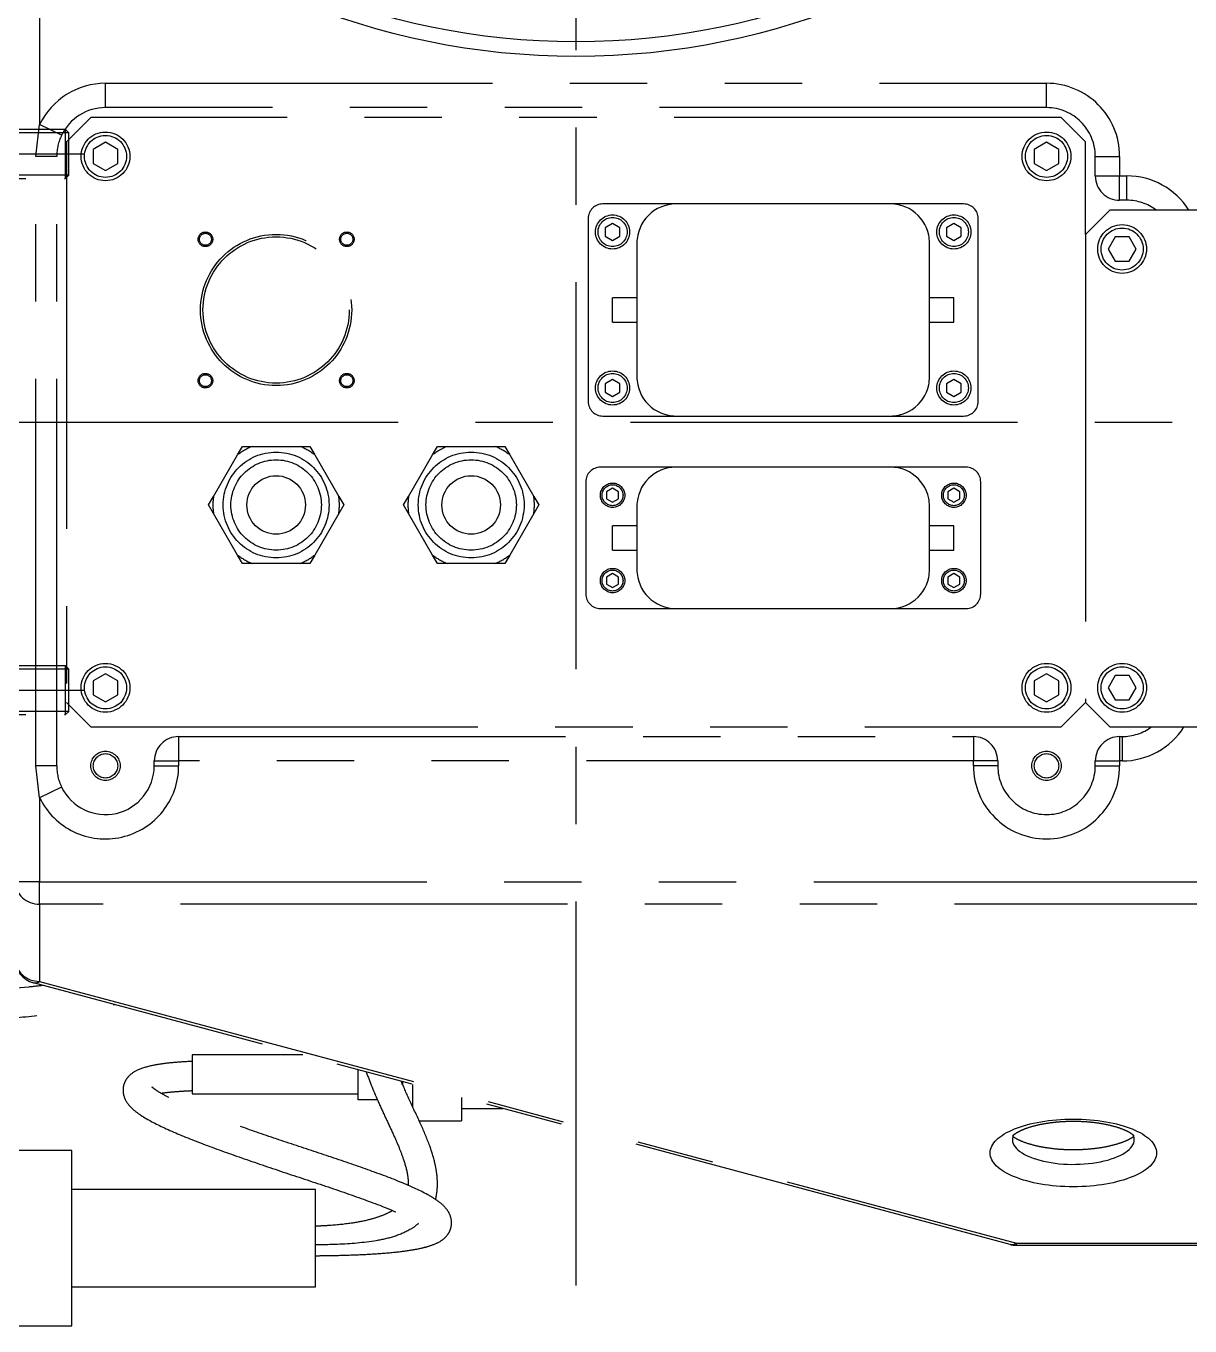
# Model space of a CAD drawing. Extents: x -2384 to 29887, y -2542 to 22350.
# Drawn here: x 4682.5 to 4921.2, y 2552.1 to 2818.8 of the extents above; entities that cross this region are included whole.
import ezdxf

# ---------------------------------------------------------------- set-up
doc = ezdxf.new("R2010")
doc.units = 0
doc.header["$LTSCALE"] = 63.5
doc.header["$MEASUREMENT"] = 0
for name, pattern in [('CENTER', [2, 1.25, -0.25, 0.25, -0.25]), ('HIDDEN', [0.375, 0.25, -0.125]), ('PHANTOM', [2.5, 1.25, -0.25, 0.25, -0.25, 0.25, -0.25])]:
    doc.linetypes.add(name, pattern=pattern)
doc.layers.get('0').update_dxf_attribs({"linetype": 'CONTINUOUS'})
for name, color, linetype in [('1', 4, 'HIDDEN'), ('2', 2, 'CENTER'), ('4', 6, 'PHANTOM')]:
    doc.layers.add(name, color=color, linetype=linetype)

# ---------------------------------------------------------------- blocks, each defined once
blk = doc.blocks.new('r2000ibSolutionArm-ev')
at = {"layer": '2'}
for p, q in [((0, 2154.67), (0, 1567.92)), ((-242.85, 1745), (370.95, 1745))]:
    blk.add_line(p, q, dxfattribs=at)
at = {"layer": '4'}
for p, q in [((-110, 1870.33), (-110, 1806.04)), ((-96.5, 1814.5), (96.5, 1814.5)), ((-96.5, 1809.5), (-96.5, 1814.5)), ((96.5, 1809.5), (96.5, 1814.5)), ((96.5, 1809.5), (-96.5, 1809.5)), ((-110.75, 1799.5), (-110, 1806.04)), ((-105.5, 1803.86), (-110, 1806.04)), ((-99.5, 1807.5), (-104.5, 1802.5)), ((99.5, 1807.5), (-99.5, 1807.5)), ((104.5, 1802.5), (99.5, 1807.5)), ((-104.5, 1802.5), (-104.5, 1687.5)), ((-96.5, 1802.39), (-99, 1800.94)), ((-99, 1800.94), (-99, 1798.06)), ((-94, 1800.94), (-96.5, 1802.39)), ((-94, 1798.06), (-94, 1800.94)), ((96.5, 1802.39), (94, 1800.94)), ((94, 1800.94), (94, 1798.06)), ((99, 1800.94), (96.5, 1802.39)), ((99, 1798.06), (99, 1800.94)), ((104.5, 1783.5), (104.5, 1802.5)), ((-106.5, 1799.5), (-110.75, 1799.5)), ((-110.75, 1674.5), (-110.75, 1799.5)), ((-106.5, 1674.5), (-106.5, 1799.5)), ((-99, 1798.06), (-96.5, 1796.61)), ((-96.5, 1796.61), (-94, 1798.06)), ((94, 1798.06), (96.5, 1796.61)), ((96.5, 1796.61), (99, 1798.06)), ((106.5, 1799.5), (111.5, 1799.5)), ((106.5, 1795.5), (106.5, 1799.5)), ((111.5, 1799.5), (111.5, 1795.5)), ((106.5, 1795.5), (111.5, 1795.5)), ((111.5, 1790.5), (111.5, 1795.5)), ((111.5, 1795.5), (113, 1795.5)), ((113, 1790.5), (113, 1795.5)), ((20.5, 1789.75), (5.5, 1789.75)), ((64.5, 1789.75), (20.5, 1789.75)), ((79.5, 1789.75), (64.5, 1789.75)), ((113, 1790.5), (111.5, 1790.5)), ((2.5, 1786.75), (2.5, 1749.25)), ((82.5, 1749.25), (82.5, 1786.75)), ((109.5, 1788.5), (104.5, 1783.5)), ((152, 1788.5), (109.5, 1788.5)), ((7.5, 1785.73), (6, 1784.87)), ((6, 1784.87), (6, 1783.13)), ((9, 1784.87), (7.5, 1785.73)), ((9, 1783.13), (9, 1784.87)), ((77.5, 1785.73), (76, 1784.87)), ((76, 1784.87), (76, 1783.13)), ((79, 1784.87), (77.5, 1785.73)), ((79, 1783.13), (79, 1784.87)), ((6, 1783.13), (7.5, 1782.27)), ((7.5, 1782.27), (9, 1783.13)), ((12.5, 1781.75), (12.5, 1754.25)), ((72.5, 1754.25), (72.5, 1781.75)), ((76, 1783.13), (77.5, 1782.27)), ((77.5, 1782.27), (79, 1783.13)), ((104.5, 1783.5), (104.5, 1687.5)), ((110.56, 1783), (109.11, 1780.5)), ((113.44, 1783), (110.56, 1783)), ((114.89, 1780.5), (113.44, 1783)), ((109.11, 1780.5), (110.56, 1778)), ((113.44, 1778), (114.89, 1780.5)), ((110.56, 1778), (113.44, 1778)), ((7.5, 1765.5), (7.5, 1770.5)), ((12.5, 1770.5), (7.5, 1770.5)), ((77.5, 1770.5), (72.5, 1770.5)), ((77.5, 1765.5), (77.5, 1770.5)), ((7.5, 1765.5), (12.5, 1765.5)), ((72.5, 1765.5), (77.5, 1765.5)), ((7.5, 1753.73), (6, 1752.87)), ((6, 1752.87), (6, 1751.13)), ((9, 1752.87), (7.5, 1753.73)), ((9, 1751.13), (9, 1752.87)), ((77.5, 1753.73), (76, 1752.87)), ((76, 1752.87), (76, 1751.13)), ((79, 1752.87), (77.5, 1753.73)), ((79, 1751.13), (79, 1752.87)), ((6, 1751.13), (7.5, 1750.27)), ((7.5, 1750.27), (9, 1751.13)), ((76, 1751.13), (77.5, 1750.27)), ((77.5, 1750.27), (79, 1751.13)), ((5.5, 1746.25), (20.5, 1746.25)), ((20.5, 1746.25), (64.5, 1746.25)), ((64.5, 1746.25), (79.5, 1746.25)), ((-69.43, 1738.26), (-68.43, 1740)), ((-68.43, 1740), (-66.42, 1740)), ((-66.42, 1740), (-56.58, 1740)), ((-56.58, 1740), (-54.57, 1740)), ((-54.57, 1740), (-53.57, 1738.26)), ((-29.43, 1738.26), (-28.43, 1740)), ((-28.43, 1740), (-26.42, 1740)), ((-26.42, 1740), (-16.58, 1740)), ((-16.58, 1740), (-14.57, 1740)), ((-14.57, 1740), (-13.57, 1738.26)), ((-74.35, 1729.74), (-69.43, 1738.26)), ((-53.57, 1738.26), (-48.65, 1729.74)), ((-34.35, 1729.74), (-29.43, 1738.26)), ((-13.57, 1738.26), (-8.65, 1729.74)), ((20.5, 1735.75), (5, 1735.75)), ((64.5, 1735.75), (20.5, 1735.75)), ((80, 1735.75), (64.5, 1735.75)), ((2, 1732.75), (2, 1709.75)), ((7.5, 1731.44), (6.25, 1730.72)), ((6.25, 1730.72), (6.25, 1729.28)), ((8.75, 1730.72), (7.5, 1731.44)), ((8.75, 1729.28), (8.75, 1730.72)), ((77.5, 1731.44), (76.25, 1730.72)), ((76.25, 1730.72), (76.25, 1729.28)), ((78.75, 1730.72), (77.5, 1731.44)), ((78.75, 1729.28), (78.75, 1730.72)), ((83, 1709.75), (83, 1732.75)), ((-75.36, 1728), (-74.35, 1729.74)), ((-74.35, 1726.26), (-75.36, 1728)), ((-48.65, 1729.74), (-47.64, 1728)), ((-47.64, 1728), (-48.65, 1726.26)), ((-35.36, 1728), (-34.35, 1729.74)), ((-34.35, 1726.26), (-35.36, 1728)), ((-8.65, 1729.74), (-7.64, 1728)), ((-7.64, 1728), (-8.65, 1726.26)), ((6.25, 1729.28), (7.5, 1728.56)), ((7.5, 1728.56), (8.75, 1729.28)), ((76.25, 1729.28), (77.5, 1728.56)), ((77.5, 1728.56), (78.75, 1729.28)), ((-69.43, 1717.74), (-74.35, 1726.26)), ((-48.65, 1726.26), (-53.57, 1717.74)), ((-29.43, 1717.74), (-34.35, 1726.26)), ((-8.65, 1726.26), (-13.57, 1717.74)), ((12.5, 1727.75), (12.5, 1714.75)), ((72.5, 1714.75), (72.5, 1727.75)), ((7.5, 1718.75), (7.5, 1723.75)), ((12.5, 1723.75), (7.5, 1723.75)), ((77.5, 1723.75), (72.5, 1723.75)), ((77.5, 1718.75), (77.5, 1723.75)), ((-68.43, 1716), (-69.43, 1717.74)), ((-53.57, 1717.74), (-54.57, 1716)), ((-28.43, 1716), (-29.43, 1717.74)), ((-13.57, 1717.74), (-14.57, 1716)), ((7.5, 1718.75), (12.5, 1718.75)), ((72.5, 1718.75), (77.5, 1718.75)), ((-66.42, 1716), (-68.43, 1716)), ((-56.58, 1716), (-66.42, 1716)), ((-54.57, 1716), (-56.58, 1716)), ((-26.42, 1716), (-28.43, 1716)), ((-16.58, 1716), (-26.42, 1716)), ((-14.57, 1716), (-16.58, 1716)), ((7.5, 1713.94), (6.25, 1713.22)), ((6.25, 1713.22), (6.25, 1711.78)), ((8.75, 1713.22), (7.5, 1713.94)), ((8.75, 1711.78), (8.75, 1713.22)), ((77.5, 1713.94), (76.25, 1713.22)), ((76.25, 1713.22), (76.25, 1711.78)), ((78.75, 1713.22), (77.5, 1713.94)), ((78.75, 1711.78), (78.75, 1713.22)), ((6.25, 1711.78), (7.5, 1711.06)), ((7.5, 1711.06), (8.75, 1711.78)), ((76.25, 1711.78), (77.5, 1711.06)), ((77.5, 1711.06), (78.75, 1711.78)), ((5, 1706.75), (20.5, 1706.75)), ((20.5, 1706.75), (64.5, 1706.75)), ((64.5, 1706.75), (80, 1706.75)), ((-96.5, 1693.39), (-99, 1691.94)), ((-94, 1691.94), (-96.5, 1693.39)), ((96.5, 1693.39), (94, 1691.94)), ((99, 1691.94), (96.5, 1693.39)), ((-99, 1691.94), (-99, 1689.06)), ((-94, 1689.06), (-94, 1691.94)), ((94, 1691.94), (94, 1689.06)), ((99, 1689.06), (99, 1691.94)), ((110.56, 1693), (109.11, 1690.5)), ((113.44, 1693), (110.56, 1693)), ((114.89, 1690.5), (113.44, 1693)), ((-99, 1689.06), (-96.5, 1687.61)), ((-96.5, 1687.61), (-94, 1689.06)), ((94, 1689.06), (96.5, 1687.61)), ((96.5, 1687.61), (99, 1689.06)), ((109.11, 1690.5), (110.56, 1688)), ((110.56, 1688), (113.44, 1688)), ((113.44, 1688), (114.89, 1690.5)), ((-104.5, 1687.5), (-99.5, 1682.5)), ((99.5, 1682.5), (104.5, 1687.5)), ((104.5, 1687.5), (109.5, 1682.5)), ((-99.5, 1682.5), (99.5, 1682.5)), ((-81.5, 1680.5), (81.5, 1680.5)), ((-81.5, 1680.5), (-81.5, 1675.5)), ((81.5, 1680.5), (81.5, 1675.5)), ((109.5, 1682.5), (167, 1682.5)), ((111.5, 1680.5), (112, 1680.5)), ((111.5, 1680.5), (111.5, 1675.5)), ((112, 1680.5), (112, 1675.5)), ((-86.5, 1674.5), (-86.5, 1675.5)), ((-86.5, 1675.5), (-81.5, 1675.5)), ((81.5, 1675.5), (-81.5, 1675.5)), ((-81.5, 1675.5), (-81.5, 1674.5)), ((81.5, 1674.5), (81.5, 1675.5)), ((86.5, 1675.5), (81.5, 1675.5)), ((86.5, 1675.5), (86.5, 1674.5)), ((106.5, 1674.5), (106.5, 1675.5)), ((106.5, 1675.5), (111.5, 1675.5)), ((112, 1675.5), (111.5, 1675.5)), ((111.5, 1675.5), (111.5, 1674.5)), ((-106.5, 1674.5), (-110.75, 1674.5)), ((-110, 1667.96), (-110.75, 1674.5)), ((-86.5, 1674.5), (-81.5, 1674.5)), ((86.5, 1674.5), (81.5, 1674.5)), ((106.5, 1674.5), (111.5, 1674.5)), ((-105.5, 1670.14), (-110, 1667.96)), ((-110, 1667.96), (-110, 1650.67)), ((-110, 1650.67), (-115, 1650.67)), ((-110, 1650.67), (157, 1650.67)), ((-110, 1646.11), (-110, 1650.67)), ((157, 1646.11), (-110, 1646.11)), ((-110, 1646.11), (-110, 1630.27)), ((89.04, 1576.33), (-111.29, 1630.01)), ((-110, 1630.27), (90.33, 1576.59)), ((-56.03, 1615.2), (-78.7, 1615.2)), ((-78.7, 1615.2), (-78.7, 1607.2)), ((-44.7, 1606), (-44.7, 1612.16)), ((-35.5, 1609.04), (-35.5, 1609.8)), ((-33.5, 1609.16), (-33.5, 1604.43)), ((-78.7, 1607.2), (-44.7, 1607.2)), ((-40.71, 1606), (-44.7, 1606)), ((-23.5, 1606.48), (-23.5, 1601.7)), ((-23.5, 1604.2), (-14.98, 1604.2)), ((-32.17, 1601.7), (-23.5, 1601.7)), ((-103.4, 1595.6), (-116.9, 1595.6)), ((-103.4, 1559.6), (-103.4, 1595.6)), ((-53.4, 1587.6), (-103.4, 1587.6)), ((-53.4, 1567.6), (-53.4, 1587.6)), ((90.33, 1576.59), (134.11, 1576.59)), ((90.33, 1576.16), (90.33, 1576.59)), ((90.33, 1576.16), (134.11, 1576.16)), ((-103.4, 1567.6), (-53.4, 1567.6)), ((-116.9, 1559.6), (-103.4, 1559.6))]:
    blk.add_line(p, q, dxfattribs=at)
for centre, radius in [((-96.5, 1799.5), 5), ((-96.5, 1799.5), 4.31), ((96.5, 1799.5), 5), ((96.5, 1799.5), 4.31), ((7.5, 1784), 3.5), ((7.5, 1784), 2.98), ((77.5, 1784), 3.5), ((77.5, 1784), 2.98), ((-76, 1782.5), 1.5), ((-47, 1782.5), 1.5), ((112, 1780.5), 5), ((112, 1780.5), 4.31), ((-76, 1782.5), 1.23), ((-61.5, 1768), 15.5), ((-61.5, 1768), 15), ((-47, 1782.5), 1.23), ((-76, 1753.5), 1.5), ((-76, 1753.5), 1.23), ((-47, 1753.5), 1.5), ((-47, 1753.5), 1.23), ((7.5, 1752), 3.5), ((7.5, 1752), 2.98), ((77.5, 1752), 3.5), ((77.5, 1752), 2.98), ((-61.5, 1728), 10.85), ((-21.5, 1728), 10.85), ((-61.5, 1728), 9.27), ((-21.5, 1728), 9.27), ((-61.5, 1728), 6), ((-21.5, 1728), 6), ((7.5, 1730), 2.5), ((7.5, 1730), 2.15), ((77.5, 1730), 2.5), ((77.5, 1730), 2.15), ((7.5, 1712.5), 2.5), ((7.5, 1712.5), 2.15), ((77.5, 1712.5), 2.5), ((77.5, 1712.5), 2.15), ((-96.5, 1690.5), 5), ((-96.5, 1690.5), 4.31), ((96.5, 1690.5), 5), ((96.5, 1690.5), 4.31), ((112, 1690.5), 5), ((112, 1690.5), 4.31), ((-96.5, 1674.5), 3), ((96.5, 1674.5), 3), ((-96.5, 1674.5), 2.5), ((96.5, 1674.5), 2.5)]:
    blk.add_circle(centre, radius, dxfattribs=at)
for centre, radius, start, end in [((-96.5, 1799.5), 15, 90, 154.1581), ((96.5, 1799.5), 15, 0, 90), ((-96.5, 1799.5), 10, 90, 154.1581), ((96.5, 1799.5), 10, 0, 90), ((-96.5, 1799.5), 10, 154.1581, 180), ((111.5, 1795.5), 5, 180, 270), ((113, 1780.5), 15, 32.231, 90), ((5.5, 1786.75), 3, 90, 180), ((20.5, 1781.75), 8, 90, 180), ((64.5, 1781.75), 8, 0, 90), ((79.5, 1786.75), 3, 0, 90), ((113, 1780.5), 10, 53.1301, 90), ((20.5, 1754.25), 8, 180, 270), ((64.5, 1754.25), 8, 270, 0), ((5.5, 1749.25), 3, 180, 270), ((79.5, 1749.25), 3, 270, 0), ((-61.5, 1728), 12.97, 112.2752, 127.7248), ((-61.5, 1728), 12.97, 52.2752, 67.7248), ((-21.5, 1728), 12.97, 112.2752, 127.7248), ((-21.5, 1728), 12.97, 52.2752, 67.7248), ((5, 1732.75), 3, 90, 180), ((20.5, 1727.75), 8, 90, 180), ((64.5, 1727.75), 8, 0, 90), ((80, 1732.75), 3, 0, 90), ((-61.5, 1728), 12.97, 172.2752, 187.7248), ((-61.5, 1728), 12.97, 352.2752, 7.7248), ((-21.5, 1728), 12.97, 172.2752, 187.7248), ((-21.5, 1728), 12.97, 352.2752, 7.7248), ((-61.5, 1728), 12.97, 232.2752, 247.7248), ((-61.5, 1728), 12.97, 292.2752, 307.7248), ((-21.5, 1728), 12.97, 232.2752, 247.7248), ((-21.5, 1728), 12.97, 292.2752, 307.7248), ((20.5, 1714.75), 8, 180, 270), ((64.5, 1714.75), 8, 270, 0), ((5, 1709.75), 3, 180, 270), ((80, 1709.75), 3, 270, 0), ((-81.5, 1675.5), 5, 90, 180), ((81.5, 1675.5), 5, 0, 90), ((111.5, 1675.5), 5, 90, 180), ((112, 1690.5), 10, 270, 306.8699), ((112, 1690.5), 15, 270, 327.769), ((-96.5, 1674.5), 15, 205.8419, 0), ((-96.5, 1674.5), 10, 180, 205.8419), ((-96.5, 1674.5), 10, 205.8419, 0), ((96.5, 1674.5), 15, 180, 0), ((96.5, 1674.5), 10, 180, 0), ((-110, 1634.84), 5, 180, 255), ((90.33, 1581.16), 5, 255, 270)]:
    blk.add_arc(centre, radius, start, end, dxfattribs=at)
for centre, major_axis, ratio, start_param, end_param in [((-110, 1650.67), (5, 0), 0.913545, 3.141593, 4.712389), ((-110, 1634.84), (5, 0), 0.913545, 3.141593, 4.712389), ((-110, 1634.84), (1.29, 4.83), 0.50257, 3.141593, 3.631414), ((102, 1597.84), (12.5, 0), 0.406737, 2.949898, 6.283185), ((102, 1597.84), (12.5, 0), 0.406737, 0, 0.193345), ((90.33, 1581.16), (-1.29, -4.83), 0.50257, 0, 0.489821)]:
    blk.add_ellipse(centre, major_axis=major_axis, ratio=ratio, start_param=start_param, end_param=end_param, dxfattribs=at)
blk.add_ellipse((102, 1595.1), major_axis=(17.08, 0), ratio=0.406737, dxfattribs=at)
for points, knots in [([(-206.66, 1654.79), (-206.64, 1654.6), (-206.41, 1652.85), (-205.71, 1649.71), (-204.32, 1645.96), (-202.69, 1642.81), (-201.04, 1640.35), (-199.52, 1638.49), (-197.78, 1636.61), (-195.26, 1634.31), (-191.32, 1631.52), (-185.59, 1628.49), (-178.57, 1625.96), (-171.11, 1624.17), (-164.38, 1623.08), (-157.05, 1622.27), (-148.3, 1621.77), (-137.74, 1621.69), (-126.76, 1622.04), (-116.17, 1622.69), (-106.6, 1623.64), (-99.57, 1624.64), (-95.72, 1625.33), (-94.67, 1625.52)], [0.0180632, 0.0180632, 0.0180632, 0.0180632, 0.020214, 0.0370054, 0.0510628, 0.062758, 0.0749549, 0.0833703, 0.0892264, 0.1034222, 0.1217068, 0.1444114, 0.1788016, 0.2095403, 0.2356297, 0.2602445, 0.2979612, 0.3407888, 0.3867591, 0.4290796, 0.4667983, 0.5009919, 0.5138566, 0.5138566, 0.5138566, 0.5138566]), ([(-109.38, 1629.43), (-110.33, 1629.32), (-115.8, 1628.76), (-126.11, 1628.04), (-140.5, 1627.6), (-152.44, 1627.91), (-161.62, 1628.78), (-167.46, 1629.63), (-172.49, 1630.66), (-176.95, 1631.85), (-181.2, 1633.28), (-185.58, 1635.21), (-189.51, 1637.51), (-192.49, 1639.85), (-194.82, 1642.17), (-196.62, 1644.43), (-198.27, 1647.22), (-199.65, 1650.42), (-200.34, 1653.14), (-200.58, 1654.67), (-200.6, 1654.79)], [0.5500583, 0.5500583, 0.5500583, 0.5500583, 0.5622458, 0.6197238, 0.6807385, 0.7453112, 0.772476, 0.799186, 0.8211095, 0.8383856, 0.8583969, 0.8786259, 0.8993772, 0.915797, 0.9255597, 0.9395755, 0.9501133, 0.9631665, 0.9793573, 0.9807954, 0.9807954, 0.9807954, 0.9807954]), ([(-78.71, 1613.87), (-79.6, 1613.83), (-81.58, 1613.72), (-84.32, 1613.46), (-87.34, 1612.98), (-89.88, 1612.23), (-91.52, 1611.17), (-92.45, 1609.93), (-92.91, 1608.74), (-92.94, 1607.29), (-92.33, 1605.59), (-91.04, 1604.11), (-88.56, 1602.28), (-84.48, 1600.18), (-77.97, 1597.46), (-70.21, 1594.62), (-61.58, 1591.68), (-52.81, 1588.79), (-44.5, 1585.97), (-38.21, 1583.6), (-34.24, 1581.81), (-32.42, 1580.8), (-31.58, 1580.19), (-31.39, 1580.02), (-31.37, 1580.01), (-31.37, 1580.01)], [0.0576628, 0.0576628, 0.0576628, 0.0576628, 0.0807029, 0.1089611, 0.1321909, 0.1688814, 0.1970949, 0.2088058, 0.2232416, 0.2418867, 0.2603401, 0.2910848, 0.3219775, 0.3893457, 0.4618867, 0.5373149, 0.6140236, 0.6932633, 0.7754515, 0.8557194, 0.8941383, 0.9295557, 0.9444984, 0.9563782, 0.9588077, 0.9588077, 0.9588077, 0.9588077]), ([(-43.02, 1611.71), (-42.27, 1609.64), (-40.98, 1606.45), (-39, 1602.19), (-37.54, 1599.1), (-36.31, 1596.31), (-35.24, 1593.47), (-34.55, 1590.95), (-34.38, 1589.19), (-34.41, 1588.43), (-34.41, 1588.37)], [0.6666048, 0.6666048, 0.6666048, 0.6666048, 0.7171309, 0.7438492, 0.768729, 0.7905419, 0.8099869, 0.8354387, 0.8540253, 0.8555283, 0.8555283, 0.8555283, 0.8555283]), ([(-53.4, 1574.02), (-52.56, 1574.02), (-50.14, 1574.05), (-46.17, 1574.15), (-41.57, 1574.36), (-37.46, 1574.67), (-33.93, 1575.12), (-31.4, 1575.62), (-29.27, 1576.24), (-27.66, 1576.98), (-26.45, 1578.06), (-25.78, 1579.2), (-25.43, 1580.52), (-25.64, 1582.2), (-26.63, 1583.81), (-28.12, 1585.16), (-31.18, 1587.06), (-36.37, 1589.34), (-43.58, 1592), (-51.55, 1594.69), (-59.84, 1597.42), (-68, 1600.2), (-75.38, 1602.9), (-80.57, 1605.03), (-83.81, 1606.59), (-85.7, 1607.65), (-86.76, 1608.4), (-86.95, 1608.61), (-86.97, 1608.59)], [0.0238898, 0.0238898, 0.0238898, 0.0238898, 0.0414681, 0.0755631, 0.1035633, 0.1365187, 0.1613427, 0.1803965, 0.1953137, 0.2161511, 0.2312189, 0.2403476, 0.2495114, 0.2660864, 0.2822628, 0.3036907, 0.330807, 0.3885746, 0.4492923, 0.5108741, 0.5704032, 0.6282084, 0.6851501, 0.7400342, 0.7659702, 0.7904076, 0.8128355, 0.8281616, 0.8281616, 0.8281616, 0.8281616]), ([(-28.77, 1585.56), (-28.71, 1585.85), (-28.49, 1587.03), (-28.35, 1588.87), (-28.55, 1591.09), (-29.03, 1593.62), (-30.07, 1596.93), (-31.88, 1601.18), (-33.99, 1605.56), (-35.28, 1608.48), (-35.83, 1609.79)], [0.0225907, 0.0225907, 0.0225907, 0.0225907, 0.0287558, 0.0470828, 0.0623159, 0.0773828, 0.1057514, 0.1428277, 0.1858654, 0.2216865, 0.2216865, 0.2216865, 0.2216865]), ([(-85.16, 1607.34), (-85.04, 1607.36), (-84.39, 1607.46), (-82.89, 1607.63), (-80.82, 1607.78), (-79.31, 1607.86), (-78.72, 1607.88)], [0.9037675, 0.9037675, 0.9037675, 0.9037675, 0.90735717, 0.92207652, 0.94133358, 0.95377248, 0.95377248, 0.95377248, 0.95377248]), ([(89.66, 1598.67), (89.66, 1598.68), (89.7, 1598.76), (90.05, 1599.05), (91.03, 1599.63), (92.53, 1600.26), (94.55, 1600.84), (96.96, 1601.29), (99.56, 1601.57), (101.16, 1601.6), (102, 1601.61)], [0.0879328, 0.0879328, 0.0879328, 0.0879328, 0.1380542, 0.2494671, 0.3636078, 0.4847775, 0.6135318, 0.748292, 0.8870881, 1, 1, 1, 1]), ([(102, 1601.61), (102.55, 1601.61), (103.92, 1601.59), (106.36, 1601.39), (108.94, 1600.96), (111.17, 1600.36), (112.82, 1599.71), (113.87, 1599.11), (114.29, 1598.77), (114.34, 1598.67), (114.34, 1598.67)], [0, 0, 0, 0, 0.0737299, 0.2154012, 0.3558488, 0.4933626, 0.6262442, 0.7402154, 0.8487524, 0.9127067, 0.9127067, 0.9127067, 0.9127067]), ([(114.25, 1598.35), (114.21, 1598.32), (113.93, 1598.13), (113.15, 1597.69), (111.55, 1597.05), (109.46, 1596.47), (106.95, 1596.01), (104.16, 1595.74), (101.23, 1595.69), (98.32, 1595.86), (95.59, 1596.25), (93.2, 1596.81), (91.29, 1597.48), (90.14, 1598.07), (89.71, 1598.37), (89.59, 1598.46)], [0.1708852, 0.1708852, 0.1708852, 0.1708852, 0.1782476, 0.2278669, 0.2805533, 0.3363557, 0.3945732, 0.4543926, 0.5150967, 0.576081, 0.6366607, 0.6962064, 0.7540403, 0.8094565, 0.8398324, 0.8398324, 0.8398324, 0.8398324]), ([(-37.63, 1583.28), (-37.87, 1583.13), (-38.65, 1582.7), (-40.28, 1582), (-42.86, 1581.24), (-46.41, 1580.57), (-50.14, 1580.2), (-52.51, 1580.1), (-53.4, 1580.07)], [0.9036826, 0.9036826, 0.9036826, 0.9036826, 0.90859852, 0.91874558, 0.93174277, 0.94868195, 0.97090066, 0.98359497, 0.98359497, 0.98359497, 0.98359497]), ([(-32.28, 1580.67), (-32.76, 1580.23), (-33.3, 1579.83), (-34.9, 1578.85), (-36.07, 1578.35), (-38.45, 1577.59), (-39.7, 1577.31), (-43.54, 1576.66), (-46.22, 1576.45), (-50.4, 1576.28), (-51.9, 1576.25), (-53.4, 1576.25)], [0.5894705, 0.5894705, 0.5894705, 0.5894705, 0.625, 0.625, 0.6875, 0.6875, 0.75, 0.75, 0.875, 0.875, 0.9444541, 0.9444541, 0.9444541, 0.9444541])]:
    blk.add_open_spline(points, degree=3, knots=knots, dxfattribs=at)
blk = doc.blocks.new('j6dress-ev')
for radius in [150, 147]:
    blk.add_circle((0, 0), radius)
blk = doc.blocks.new('SHCSM10x24-6900sS', base_point=(3670.82, 833.37))
for p, q in [((3660.82, 840.37), (3661.82, 841.37)), ((3660.82, 826.37), (3660.82, 840.37)), ((3661.82, 825.37), (3661.82, 841.37)), ((3661.82, 841.37), (3670.82, 841.37)), ((3670.82, 841.37), (3670.82, 825.37)), ((3661.82, 825.37), (3660.82, 826.37)), ((3670.82, 825.37), (3661.82, 825.37))]:
    blk.add_line(p, q)
at = {"layer": '1'}
for p, q in [((3694.85, 838.37), (3670.82, 838.37)), ((3695.51, 837.71), (3670.82, 837.71)), ((3695.51, 837.71), (3694.85, 838.37)), ((3694.85, 828.37), (3694.85, 838.37)), ((3695.51, 829.03), (3695.51, 837.71)), ((3695.51, 829.03), (3670.82, 829.03)), ((3670.82, 828.37), (3694.85, 828.37)), ((3694.85, 828.37), (3695.51, 829.03))]:
    blk.add_line(p, q, dxfattribs=at)
at = {"layer": '2'}
blk.add_line((3657.64, 833.37), (3698.68, 833.37), dxfattribs=at)
blk = doc.blocks.new('A$C4CB74478')
for p in [(-8.74, 110), (-8.74, 0)]:
    blk.add_blockref('SHCSM10x24-6900sS', p)

msp = doc.modelspace()

# ---------------------------------------------------------------- block references
for name, p in [('j6dress-ev', (4795.28, 2962.55)), ('A$C4CB74478', (4675.28, 2682.55))]:
    msp.add_blockref(name, p)
at = {"layer": '4'}
msp.add_blockref('r2000ibSolutionArm-ev', (4795.28, 992.55), dxfattribs=at)

doc.saveas('drawing.dxf')
